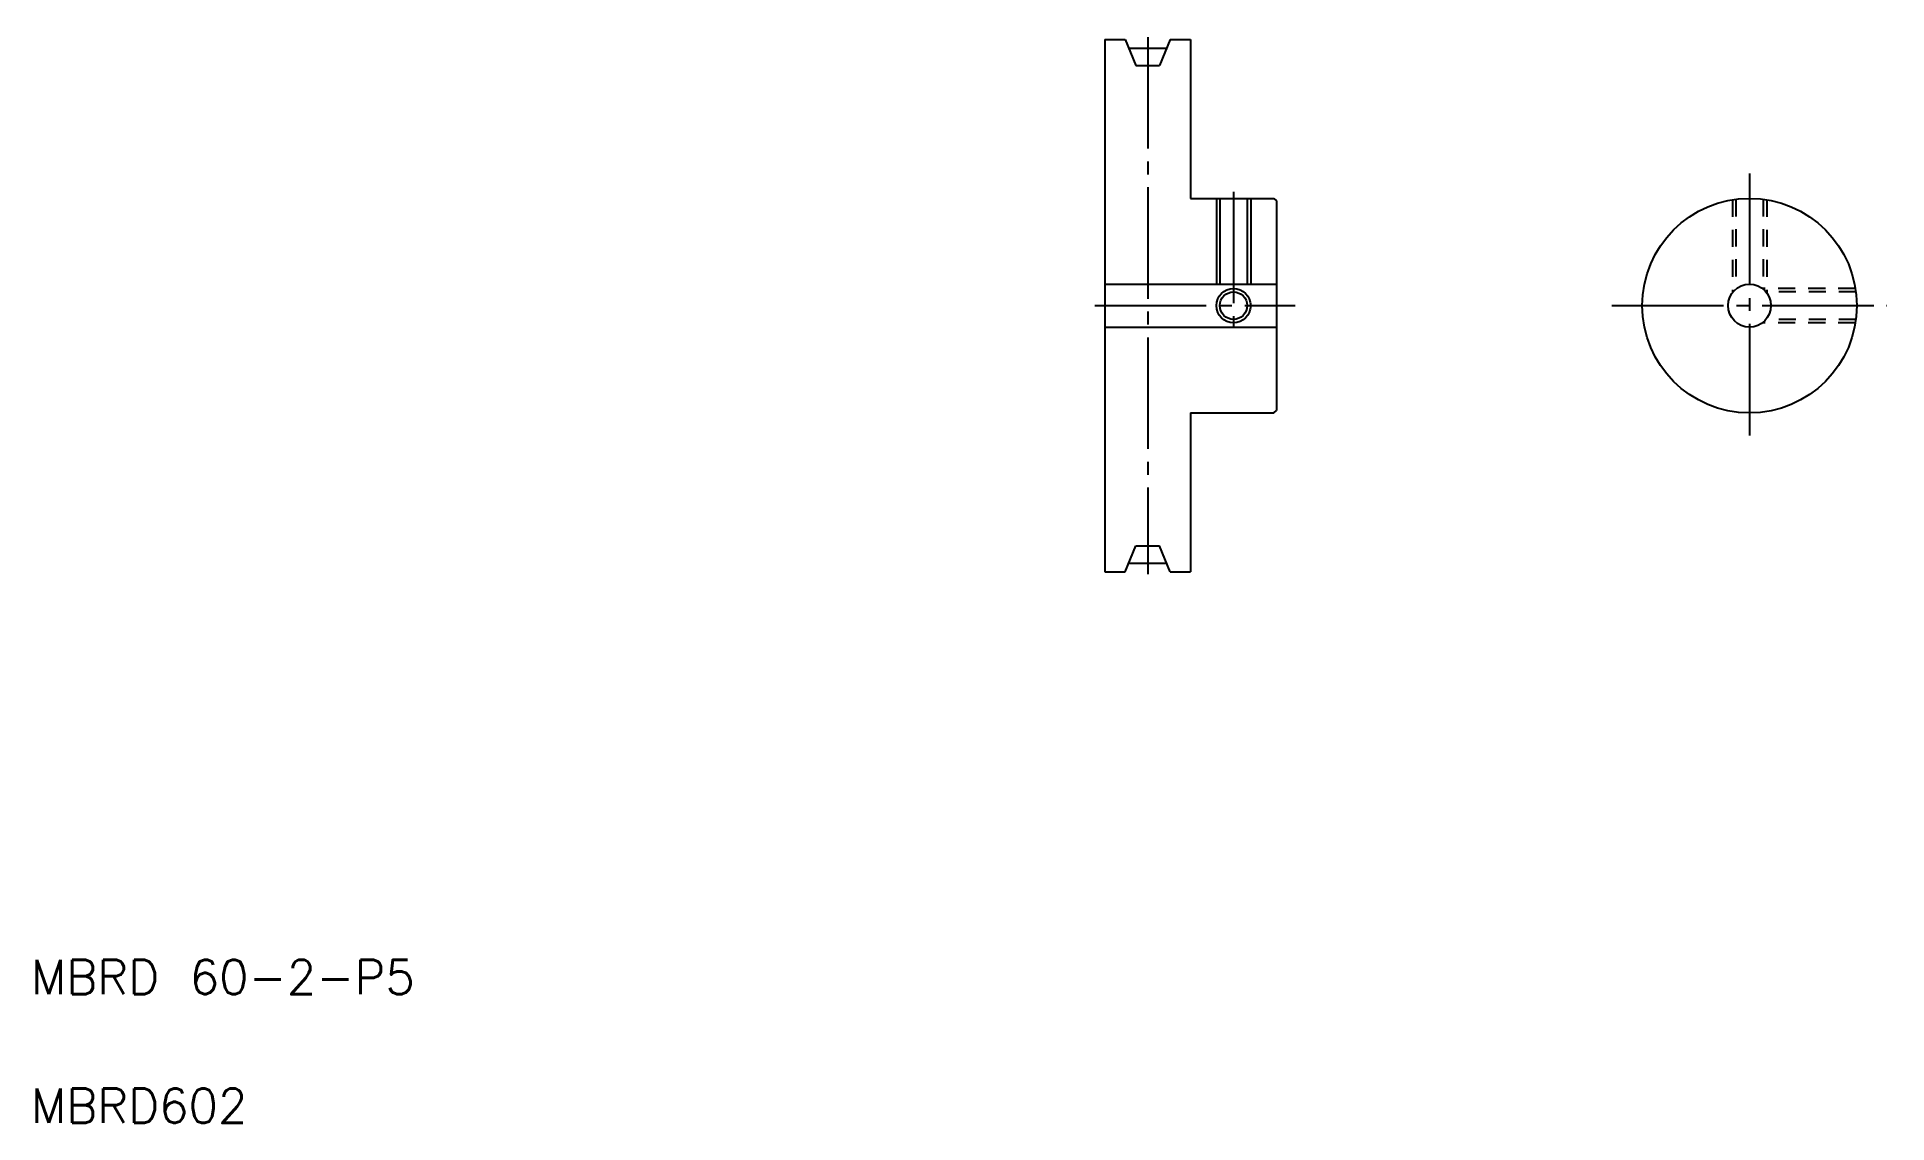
# Model space of a CAD drawing. Extents: x 11 to 226, y 10 to 137.
import ezdxf

# ---------------------------------------------------------------- set-up
doc = ezdxf.new("R2010")
doc.units = 0
doc.linetypes.add('CENTER', pattern=[17.5, 13, -1.5, 1.5, -1.5])
doc.linetypes.add('DASHED', pattern=[3.5, 2, -1.5])
doc.layers.get('0').update_dxf_attribs({"linetype": 'CONTINUOUS'})
doc.layers.add('CENTER', color=1, linetype='CENTER')
doc.styles.get("Standard").update_dxf_attribs({"font": 'txt.shx', "bigfont": '@extfont2.shx'})

msp = doc.modelspace()

# ---------------------------------------------------------------- linework, layer by layer
at = {"color": 7, "linetype": 'CONTINUOUS'}
for p, q in [((135.12, 136.23), (135.12, 74.23)), ((135.12, 136.23), (137.51, 136.23)), ((137.51, 136.23), (138.75, 133.23)), ((142.74, 136.23), (141.5, 133.23)), ((142.74, 136.23), (145.12, 136.23)), ((145.12, 136.23), (145.12, 117.73)), ((138.75, 133.23), (141.5, 133.23)), ((145.12, 131.61), (145.12, 131.61)), ((145.12, 126.98), (145.13, 126.98)), ((145.12, 117.73), (154.82, 117.73)), ((148.52, 117.73), (148.52, 107.73)), ((151.72, 117.73), (151.72, 107.73)), ((154.82, 117.73), (155.12, 117.43)), ((155.12, 117.43), (155.12, 93.03)), ((135.12, 107.73), (155.12, 107.73)), ((135.12, 102.73), (155.12, 102.73)), ((145.12, 92.73), (154.82, 92.73)), ((145.12, 92.73), (145.12, 74.23)), ((154.82, 92.73), (155.12, 93.03)), ((145.12, 78.86), (145.12, 78.86)), ((137.51, 74.23), (138.75, 77.23)), ((138.75, 77.23), (141.5, 77.23)), ((142.74, 74.23), (141.5, 77.23)), ((135.12, 74.23), (137.51, 74.23)), ((142.74, 74.23), (145.12, 74.23))]:
    msp.add_line(p, q, dxfattribs=at)
at = {"color": 3, "linetype": 'CONTINUOUS'}
for p, q in [((148.12, 117.73), (148.12, 107.73)), ((152.12, 117.73), (152.12, 107.73))]:
    msp.add_line(p, q, dxfattribs=at)
at = {"color": 3, "linetype": 'DASHED'}
for p, q in [((208.25, 117.57), (208.25, 106.73)), ((208.65, 117.63), (208.65, 107.15)), ((211.85, 117.63), (211.85, 107.15)), ((212.25, 117.57), (212.25, 106.73)), ((222.59, 107.23), (211.75, 107.23)), ((222.65, 106.83), (212.17, 106.83)), ((222.65, 103.63), (212.17, 103.63)), ((222.59, 103.23), (211.75, 103.23))]:
    msp.add_line(p, q, dxfattribs=at)
at = {"color": 7, "linetype": 'CONTINUOUS'}
for centre, radius in [((210.25, 105.23), 12.5), ((150.12, 105.23), 1.6), ((210.25, 105.23), 2.5)]:
    msp.add_circle(centre, radius, dxfattribs=at)
at = {"color": 3, "linetype": 'CONTINUOUS'}
msp.add_circle((150.12, 105.23), 2, dxfattribs=at)
at = {"layer": 'CENTER', "color": 1, "linetype": 'CENTER'}
for p, q in [((140.12, 136.53), (140.12, 73.93)), ((137.92, 135.23), (142.32, 135.23)), ((210.25, 120.62), (210.25, 89.85)), ((150.12, 118.51), (150.12, 102.73)), ((133.94, 105.23), (157.3, 105.23)), ((194.22, 105.23), (226.27, 105.23)), ((137.92, 75.23), (142.32, 75.23))]:
    msp.add_line(p, q, dxfattribs=at)

# ---------------------------------------------------------------- texts
at = {"color": 7, "linetype": 'CONTINUOUS'}
for s, p in [('MBRD 60-2-P5', (10, 25)), ('MBRD602', (10, 10))]:
    msp.add_text(s, height=4, dxfattribs=at).set_placement(p)

doc.saveas('drawing.dxf')
